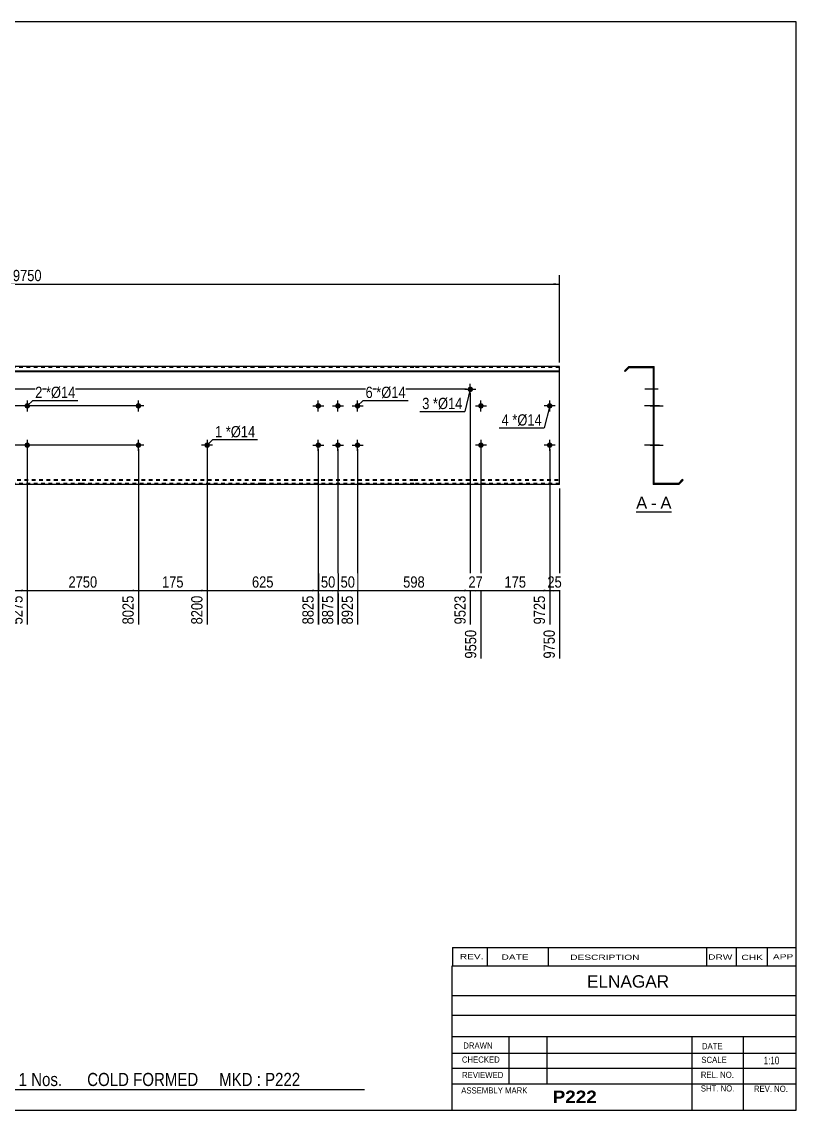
# Model space of a CAD drawing. Header units: millimetres. Extents: x -71 to 331, y -174 to 103.
# Drawn here: x 134.1 to 331.2, y -174.2 to 102.8 of the extents above; entities that cross this region are included whole.
import ezdxf

# ---------------------------------------------------------------- set-up
doc = ezdxf.new("R2010")
doc.units = ezdxf.units.MM
doc.linetypes.add('DXK_LINE_DOT1', pattern=[1.8814, 0.9407, -0.9407])
doc.styles.add('Arial', font='ARIAL.TTF', dxfattribs={"height": 0.2})
doc.styles.add('Arial Bold', font='ARIALBD.TTF', dxfattribs={"height": 0.2})
doc.styles.add('Arial Narrow', font='ARIALN.TTF', dxfattribs={"height": 0.2})

# ---------------------------------------------------------------- blocks, each defined once
blk = doc.blocks.new('Unknown-629084313-1929')
at = {"color": 5, "linetype": 'Continuous'}
for p, q in [((331.25, 102.75), (-68.75, 102.75)), ((-68.75, 102.75), (-68.75, -174.25)), ((331.25, -174.25), (331.25, 102.75)), ((-68.75, -174.25), (331.25, -174.25))]:
    blk.add_line(p, q, dxfattribs=at)
at = {"color": 174, "linetype": 'Continuous', "style": 'Arial'}
blk.add_text('Tekla structures', height=1.9102, rotation=90, dxfattribs=at).set_placement((-69.25, -173.75))
blk = doc.blocks.new('Unknown-629084313-12 - 1239')
at = {"color": 7, "linetype": 'Continuous'}
blk.add_line((290.48, -21.95), (299.5, -21.95), dxfattribs=at)
at = {"color": 0, "linetype": 'Continuous'}
blk.add_wipeout([(293.32, -21.2), (293.32, -18), (290.48, -18), (290.48, -21.2)], dxfattribs=at)
blk.add_wipeout([(295.7, -21.2), (295.7, -18), (294.28, -18), (294.28, -21.2)], dxfattribs=at)
at = {"color": 96, "linetype": 'Continuous', "style": 'Arial'}
blk.add_text('A', height=3.06, dxfattribs=at).set_placement((290.48, -21.2))
at = {"color": 0, "linetype": 'Continuous'}
blk.add_wipeout([(299.5, -21.2), (299.5, -18), (296.66, -18), (296.66, -21.2)], dxfattribs=at)
at = {"color": 96, "linetype": 'Continuous', "style": 'Arial'}
for s, p in [('A', (296.66, -21.2)), ('-', (294.28, -21.2))]:
    blk.add_text(s, height=3.06, dxfattribs=at).set_placement(p)
blk = doc.blocks.new('Bolt-629084313-1223 - 1203')
at = {"linetype": 'Continuous'}
for points in [[(208.88, 5, -1), (210.28, 5, -1)], [(213.88, 5, -1), (215.28, 5, -1)], [(218.88, 5, -1), (220.28, 5, -1)], [(208.88, -5, -1), (210.28, -5, -1)], [(213.88, -5, -1), (215.28, -5, -1)], [(218.88, -5, -1), (220.28, -5, -1)]]:
    blk.add_hatch(color=3, dxfattribs=at).paths.add_polyline_path(points)
at = {"color": 3, "linetype": 'Continuous'}
for p, q in [((209.58, 3.6), (209.58, 6.4)), ((214.58, 3.6), (214.58, 6.4)), ((219.58, 3.6), (219.58, 6.4)), ((208.18, 5), (210.98, 5)), ((213.18, 5), (215.98, 5)), ((218.18, 5), (220.98, 5)), ((208.18, -5), (210.98, -5)), ((209.58, -6.4), (209.58, -3.6)), ((213.18, -5), (215.98, -5)), ((214.58, -6.4), (214.58, -3.6)), ((218.18, -5), (220.98, -5)), ((219.58, -6.4), (219.58, -3.6))]:
    blk.add_line(p, q, dxfattribs=at)
blk = doc.blocks.new('Part-629084313-1218 - 1203')
at = {"color": 2, "linetype": 'Continuous'}
for p, q in [((0, 15), (0, -15)), ((37, 15), (0, 15)), ((0, 13.94), (37, 13.94)), ((75.69, 15), (37.1, 15)), ((37.1, 13.94), (75.69, 13.94)), ((121.49, 15), (75.79, 15)), ((75.79, 13.94), (121.49, 13.94)), ((149.39, 15), (121.59, 15)), ((121.59, 13.94), (149.39, 13.94)), ((195.18, 15), (149.49, 15)), ((149.49, 13.94), (195.18, 13.94)), ((233.88, 15), (195.28, 15)), ((195.28, 13.94), (233.88, 13.94)), ((270.98, 15), (233.98, 15)), ((233.98, 13.94), (270.98, 13.94)), ((270.98, 13.94), (270.98, 15)), ((270.98, -15), (270.98, 13.94)), ((0, 13.76), (37, 13.76)), ((37.1, 13.76), (75.69, 13.76)), ((75.79, 13.76), (121.49, 13.76)), ((121.59, 13.76), (149.39, 13.76)), ((149.49, 13.76), (195.18, 13.76)), ((195.28, 13.76), (233.88, 13.76)), ((233.98, 13.76), (270.98, 13.76)), ((37, -15), (0, -15)), ((75.69, -15), (37.1, -15)), ((121.49, -15), (75.79, -15)), ((149.39, -15), (121.59, -15)), ((195.18, -15), (149.49, -15)), ((233.88, -15), (195.28, -15)), ((270.98, -15), (233.98, -15))]:
    blk.add_line(p, q, dxfattribs=at)
at = {"color": 7, "linetype": 'DXK_LINE_DOT1'}
for p, q in [((37, 14.75), (0, 14.75)), ((75.69, 14.75), (37.1, 14.75)), ((121.49, 14.75), (75.79, 14.75)), ((149.39, 14.75), (121.59, 14.75)), ((195.18, 14.75), (149.49, 14.75)), ((233.88, 14.75), (195.28, 14.75)), ((270.98, 14.75), (233.98, 14.75)), ((0, -13.76), (37, -13.76)), ((37.1, -13.76), (75.69, -13.76)), ((75.79, -13.76), (121.49, -13.76)), ((121.59, -13.76), (149.39, -13.76)), ((149.49, -13.76), (195.18, -13.76)), ((195.28, -13.76), (233.88, -13.76)), ((233.98, -13.76), (270.98, -13.76)), ((0, -13.94), (37, -13.94)), ((37, -14.75), (0, -14.75)), ((37.1, -13.94), (75.69, -13.94)), ((75.69, -14.75), (37.1, -14.75)), ((75.79, -13.94), (121.49, -13.94)), ((121.49, -14.75), (75.79, -14.75)), ((121.59, -13.94), (149.39, -13.94)), ((149.39, -14.75), (121.59, -14.75)), ((149.49, -13.94), (195.18, -13.94)), ((195.18, -14.75), (149.49, -14.75)), ((195.28, -13.94), (233.88, -13.94)), ((233.88, -14.75), (195.28, -14.75)), ((233.98, -13.94), (270.98, -13.94)), ((270.98, -14.75), (233.98, -14.75))]:
    blk.add_line(p, q, dxfattribs=at)
blk = doc.blocks.new('Bolt-629084313-1224 - 1203')
at = {"linetype": 'Continuous'}
blk.add_hatch(color=3, dxfattribs=at).paths.add_polyline_path([(247.58, 9.21, -1), (248.98, 9.21, -1)])
at = {"color": 3, "linetype": 'Continuous'}
for p, q in [((246.88, 9.21), (249.68, 9.21)), ((248.28, 7.81), (248.28, 10.61))]:
    blk.add_line(p, q, dxfattribs=at)
blk = doc.blocks.new('Bolt-629084313-1225 - 1203')
at = {"linetype": 'Continuous'}
blk.add_hatch(color=3, dxfattribs=at).paths.add_polyline_path([(250.28, 5, -1), (251.68, 5, -1)])
at = {"color": 3, "linetype": 'Continuous'}
for p, q in [((250.98, 3.6), (250.98, 6.4)), ((249.58, 5), (252.38, 5))]:
    blk.add_line(p, q, dxfattribs=at)
blk = doc.blocks.new('Bolt-629084313-1226 - 1203')
at = {"linetype": 'Continuous'}
blk.add_hatch(color=3, dxfattribs=at).paths.add_polyline_path([(181.98, -5, -1), (180.58, -5, -1)])
at = {"color": 3, "linetype": 'Continuous'}
for p, q in [((182.68, -5), (179.88, -5)), ((181.28, -3.6), (181.28, -6.4))]:
    blk.add_line(p, q, dxfattribs=at)
blk = doc.blocks.new('Bolt-629084313-1227 - 1203')
at = {"linetype": 'Continuous'}
blk.add_hatch(color=3, dxfattribs=at).paths.add_polyline_path([(251.68, -5, -1), (250.28, -5, -1)])
at = {"color": 3, "linetype": 'Continuous'}
for p, q in [((252.38, -5), (249.58, -5)), ((250.98, -3.6), (250.98, -6.4))]:
    blk.add_line(p, q, dxfattribs=at)
blk = doc.blocks.new('Bolt-629084313-1228 - 1203')
at = {"linetype": 'Continuous'}
for points in [[(163.08, 5, -1), (164.48, 5, -1)], [(267.78, 5, -1), (269.18, 5, -1)]]:
    blk.add_hatch(color=3, dxfattribs=at).paths.add_polyline_path(points)
at = {"color": 3, "linetype": 'Continuous'}
for p, q in [((163.78, 3.6), (163.78, 6.4)), ((268.48, 3.6), (268.48, 6.4)), ((165.18, 5), (162.38, 5)), ((269.88, 5), (267.08, 5))]:
    blk.add_line(p, q, dxfattribs=at)
blk = doc.blocks.new('Bolt-629084313-1229 - 1203')
at = {"linetype": 'Continuous'}
for points in [[(163.08, -5, -1), (164.48, -5, -1)], [(267.78, -5, -1), (269.18, -5, -1)]]:
    blk.add_hatch(color=3, dxfattribs=at).paths.add_polyline_path(points)
at = {"color": 3, "linetype": 'Continuous'}
for p, q in [((165.18, -5), (162.38, -5)), ((163.78, -6.4), (163.78, -3.6)), ((269.88, -5), (267.08, -5)), ((268.48, -6.4), (268.48, -3.6))]:
    blk.add_line(p, q, dxfattribs=at)
blk = doc.blocks.new('Bolt-629084313-1233 - 1203')
at = {"linetype": 'Continuous'}
for points in [[(136.19, 5, -1), (134.79, 5, -1)], [(136.19, -5, -1), (134.79, -5, -1)]]:
    blk.add_hatch(color=3, dxfattribs=at).paths.add_polyline_path(points)
at = {"color": 3, "linetype": 'Continuous'}
for p, q in [((135.49, 6.4), (135.49, 3.6)), ((136.89, 5), (134.09, 5)), ((136.89, -5), (134.09, -5)), ((135.49, -3.6), (135.49, -6.4))]:
    blk.add_line(p, q, dxfattribs=at)
blk = doc.blocks.new('Part-629084313-1241 - 1239')
at = {"color": 2, "linetype": 'Continuous'}
for p, q in [((288.61, 15), (287.55, 13.94)), ((287.55, 13.94), (287.73, 13.76)), ((287.73, 13.76), (288.72, 14.75)), ((288.61, 15), (295.11, 15)), ((288.72, 14.75), (294.86, 14.75)), ((294.86, 14.75), (294.86, -15)), ((295.11, -14.75), (295.11, 15)), ((302.25, -13.76), (301.26, -14.75)), ((302.43, -13.94), (302.25, -13.76)), ((301.36, -15), (294.86, -15)), ((301.26, -14.75), (295.11, -14.75)), ((301.36, -15), (302.43, -13.94))]:
    blk.add_line(p, q, dxfattribs=at)
blk = doc.blocks.new('Bolt-629084313-1242 - 1239')
at = {"linetype": 'Continuous'}
for points in [[(294.86, 5.7), (294.86, 4.3), (295.11, 4.3), (295.11, 5.7)], [(294.86, 5.7), (294.86, 4.3), (295.11, 4.3), (295.11, 5.7)], [(294.86, 5.7), (294.86, 4.3), (295.11, 4.3), (295.11, 5.7)], [(294.86, -4.3), (294.86, -5.7), (295.11, -5.7), (295.11, -4.3)], [(294.86, -4.3), (294.86, -5.7), (295.11, -5.7), (295.11, -4.3)], [(294.86, -4.3), (294.86, -5.7), (295.11, -5.7), (295.11, -4.3)]]:
    blk.add_hatch(color=3, dxfattribs=at).paths.add_polyline_path(points)
at = {"color": 3, "linetype": 'Continuous'}
for p, q in [((295.11, 5.7), (294.86, 5.7)), ((295.11, 5.7), (294.86, 5.7)), ((295.11, 5.7), (294.86, 5.7)), ((296.41, 5), (292.61, 5)), ((296.41, 5), (292.61, 5)), ((296.41, 5), (292.61, 5)), ((295.11, 4.3), (294.86, 4.3)), ((295.11, 4.3), (294.86, 4.3)), ((295.11, 4.3), (294.86, 4.3)), ((296.41, -5), (292.61, -5)), ((296.41, -5), (292.61, -5)), ((296.41, -5), (292.61, -5)), ((295.11, -4.3), (294.86, -4.3)), ((295.11, -4.3), (294.86, -4.3)), ((295.11, -4.3), (294.86, -4.3)), ((295.11, -5.7), (294.86, -5.7)), ((295.11, -5.7), (294.86, -5.7)), ((295.11, -5.7), (294.86, -5.7))]:
    blk.add_line(p, q, dxfattribs=at)
blk = doc.blocks.new('Bolt-629084313-1243 - 1239')
at = {"linetype": 'Continuous'}
blk.add_hatch(color=3, dxfattribs=at).paths.add_polyline_path([(294.86, 9.91), (294.86, 8.51), (295.11, 8.51), (295.11, 9.91)])
at = {"color": 3, "linetype": 'Continuous'}
for p, q in [((296.06, 9.21), (292.76, 9.21)), ((295.11, 9.91), (294.86, 9.91)), ((295.11, 8.51), (294.86, 8.51))]:
    blk.add_line(p, q, dxfattribs=at)
blk = doc.blocks.new('Bolt-629084313-1244 - 1239')
at = {"linetype": 'Continuous'}
blk.add_hatch(color=3, dxfattribs=at).paths.add_polyline_path([(295.11, -5.7), (295.11, -4.3), (294.86, -4.3), (294.86, -5.7)])
at = {"color": 3, "linetype": 'Continuous'}
for p, q in [((295.11, -4.3), (294.86, -4.3)), ((295.91, -5), (294.86, -5)), ((295.11, -5.7), (294.86, -5.7))]:
    blk.add_line(p, q, dxfattribs=at)
blk = doc.blocks.new('Bolt-629084313-1245 - 1239')
at = {"linetype": 'Continuous'}
blk.add_hatch(color=3, dxfattribs=at).paths.add_polyline_path([(294.86, 5.7), (294.86, 4.3), (295.11, 4.3), (295.11, 5.7)])
at = {"color": 3, "linetype": 'Continuous'}
for p, q in [((295.11, 5.7), (294.86, 5.7)), ((296.06, 5), (292.76, 5)), ((295.11, 4.3), (294.86, 4.3))]:
    blk.add_line(p, q, dxfattribs=at)
blk = doc.blocks.new('Bolt-629084313-1246 - 1239')
at = {"linetype": 'Continuous'}
for points in [[(294.86, 5.7), (294.86, 4.3), (295.11, 4.3), (295.11, 5.7)], [(294.86, 5.7), (294.86, 4.3), (295.11, 4.3), (295.11, 5.7)], [(294.86, 5.7), (294.86, 4.3), (295.11, 4.3), (295.11, 5.7)], [(294.86, -4.3), (294.86, -5.7), (295.11, -5.7), (295.11, -4.3)], [(294.86, -4.3), (294.86, -5.7), (295.11, -5.7), (295.11, -4.3)], [(294.86, -4.3), (294.86, -5.7), (295.11, -5.7), (295.11, -4.3)]]:
    blk.add_hatch(color=3, dxfattribs=at).paths.add_polyline_path(points)
at = {"color": 3, "linetype": 'Continuous'}
for p, q in [((295.11, 5.7), (294.86, 5.7)), ((295.11, 5.7), (294.86, 5.7)), ((295.11, 5.7), (294.86, 5.7)), ((296.41, 5), (292.61, 5)), ((296.41, 5), (292.61, 5)), ((296.41, 5), (292.61, 5)), ((295.11, 4.3), (294.86, 4.3)), ((295.11, 4.3), (294.86, 4.3)), ((295.11, 4.3), (294.86, 4.3)), ((296.41, -5), (292.61, -5)), ((296.41, -5), (292.61, -5)), ((296.41, -5), (292.61, -5)), ((295.11, -4.3), (294.86, -4.3)), ((295.11, -4.3), (294.86, -4.3)), ((295.11, -4.3), (294.86, -4.3)), ((295.11, -5.7), (294.86, -5.7)), ((295.11, -5.7), (294.86, -5.7)), ((295.11, -5.7), (294.86, -5.7))]:
    blk.add_line(p, q, dxfattribs=at)
blk = doc.blocks.new('Bolt-629084313-1247 - 1239')
at = {"linetype": 'Continuous'}
blk.add_hatch(color=3, dxfattribs=at).paths.add_polyline_path([(294.86, 9.91), (294.86, 8.51), (295.11, 8.51), (295.11, 9.91)])
at = {"color": 3, "linetype": 'Continuous'}
for p, q in [((296.04, 9.21), (292.74, 9.21)), ((295.11, 9.91), (294.86, 9.91)), ((295.11, 8.51), (294.86, 8.51))]:
    blk.add_line(p, q, dxfattribs=at)
blk = doc.blocks.new('Bolt-629084313-1248 - 1239')
at = {"linetype": 'Continuous'}
blk.add_hatch(color=3, dxfattribs=at).paths.add_polyline_path([(294.86, 5.7), (294.86, 4.3), (295.11, 4.3), (295.11, 5.7)])
at = {"color": 3, "linetype": 'Continuous'}
for p, q in [((295.11, 5.7), (294.86, 5.7)), ((296.04, 5), (292.74, 5)), ((295.11, 4.3), (294.86, 4.3))]:
    blk.add_line(p, q, dxfattribs=at)
blk = doc.blocks.new('Bolt-629084313-1249 - 1239')
at = {"linetype": 'Continuous'}
blk.add_hatch(color=3, dxfattribs=at).paths.add_polyline_path([(295.11, -5.7), (295.11, -4.3), (294.86, -4.3), (294.86, -5.7)])
at = {"color": 3, "linetype": 'Continuous'}
for p, q in [((295.11, -4.3), (294.86, -4.3)), ((295.91, -5), (294.86, -5)), ((295.11, -5.7), (294.86, -5.7))]:
    blk.add_line(p, q, dxfattribs=at)
blk = doc.blocks.new('Bolt-629084313-1250 - 1239')
at = {"linetype": 'Continuous'}
blk.add_hatch(color=3, dxfattribs=at).paths.add_polyline_path([(295.11, -5.7), (295.11, -4.3), (294.86, -4.3), (294.86, -5.7)])
at = {"color": 3, "linetype": 'Continuous'}
for p, q in [((295.11, -4.3), (294.86, -4.3)), ((295.91, -5), (294.86, -5)), ((295.11, -5.7), (294.86, -5.7))]:
    blk.add_line(p, q, dxfattribs=at)
blk = doc.blocks.new('Bolt-629084313-1251 - 1239')
at = {"linetype": 'Continuous'}
blk.add_hatch(color=3, dxfattribs=at).paths.add_polyline_path([(294.86, 5.7), (294.86, 4.3), (295.11, 4.3), (295.11, 5.7)])
blk.add_hatch(color=3, dxfattribs=at).paths.add_polyline_path([(294.86, 5.7), (294.86, 4.3), (295.11, 4.3), (295.11, 5.7)])
at = {"color": 3, "linetype": 'Continuous'}
for p, q in [((294.86, 5.7), (295.11, 5.7)), ((294.86, 5.7), (295.11, 5.7)), ((294.06, 5), (297.36, 5)), ((294.06, 5), (297.36, 5)), ((294.86, 4.3), (295.11, 4.3)), ((294.86, 4.3), (295.11, 4.3))]:
    blk.add_line(p, q, dxfattribs=at)
blk = doc.blocks.new('Bolt-629084313-1252 - 1239')
at = {"linetype": 'Continuous'}
blk.add_hatch(color=3, dxfattribs=at).paths.add_polyline_path([(294.86, -4.3), (294.86, -5.7), (295.11, -5.7), (295.11, -4.3)])
blk.add_hatch(color=3, dxfattribs=at).paths.add_polyline_path([(294.86, -4.3), (294.86, -5.7), (295.11, -5.7), (295.11, -4.3)])
at = {"color": 3, "linetype": 'Continuous'}
for p, q in [((294.06, -5), (297.36, -5)), ((294.06, -5), (297.36, -5)), ((294.86, -4.3), (295.11, -4.3)), ((294.86, -4.3), (295.11, -4.3)), ((294.86, -5.7), (295.11, -5.7)), ((294.86, -5.7), (295.11, -5.7))]:
    blk.add_line(p, q, dxfattribs=at)
blk = doc.blocks.new('Bolt-629084313-1253 - 1239')
at = {"linetype": 'Continuous'}
blk.add_hatch(color=3, dxfattribs=at).paths.add_polyline_path([(295.11, -5.7), (295.11, -4.3), (294.86, -4.3), (294.86, -5.7)])
at = {"color": 3, "linetype": 'Continuous'}
for p, q in [((295.11, -4.3), (294.86, -4.3)), ((295.91, -5), (294.86, -5)), ((295.11, -5.7), (294.86, -5.7))]:
    blk.add_line(p, q, dxfattribs=at)
blk = doc.blocks.new('Bolt-629084313-1254 - 1239')
at = {"linetype": 'Continuous'}
blk.add_hatch(color=3, dxfattribs=at).paths.add_polyline_path([(294.86, 5.7), (294.86, 4.3), (295.11, 4.3), (295.11, 5.7)])
blk.add_hatch(color=3, dxfattribs=at).paths.add_polyline_path([(294.86, 5.7), (294.86, 4.3), (295.11, 4.3), (295.11, 5.7)])
at = {"color": 3, "linetype": 'Continuous'}
for p, q in [((294.86, 5.7), (295.11, 5.7)), ((294.86, 5.7), (295.11, 5.7)), ((294.06, 5), (297.36, 5)), ((294.06, 5), (297.36, 5)), ((294.86, 4.3), (295.11, 4.3)), ((294.86, 4.3), (295.11, 4.3))]:
    blk.add_line(p, q, dxfattribs=at)
blk = doc.blocks.new('Bolt-629084313-1255 - 1239')
at = {"linetype": 'Continuous'}
blk.add_hatch(color=3, dxfattribs=at).paths.add_polyline_path([(294.86, -4.3), (294.86, -5.7), (295.11, -5.7), (295.11, -4.3)])
blk.add_hatch(color=3, dxfattribs=at).paths.add_polyline_path([(294.86, -4.3), (294.86, -5.7), (295.11, -5.7), (295.11, -4.3)])
at = {"color": 3, "linetype": 'Continuous'}
for p, q in [((294.06, -5), (297.36, -5)), ((294.06, -5), (297.36, -5)), ((294.86, -4.3), (295.11, -4.3)), ((294.86, -4.3), (295.11, -4.3)), ((294.86, -5.7), (295.11, -5.7)), ((294.86, -5.7), (295.11, -5.7))]:
    blk.add_line(p, q, dxfattribs=at)
blk = doc.blocks.new('Bolt-629084313-1256 - 1239')
at = {"linetype": 'Continuous'}
for points in [[(295.11, 4.3), (295.11, 5.7), (294.86, 5.7), (294.86, 4.3)], [(295.11, -5.7), (295.11, -4.3), (294.86, -4.3), (294.86, -5.7)]]:
    blk.add_hatch(color=3, dxfattribs=at).paths.add_polyline_path(points)
at = {"color": 3, "linetype": 'Continuous'}
for p, q in [((295.11, 5.7), (294.86, 5.7)), ((295.11, 5), (292.86, 5)), ((295.11, 4.3), (294.86, 4.3)), ((295.11, -5), (292.86, -5)), ((295.11, -4.3), (294.86, -4.3)), ((295.11, -5.7), (294.86, -5.7))]:
    blk.add_line(p, q, dxfattribs=at)
blk = doc.blocks.new('StraightDimension-629084313-1279 - 1203')
at = {"linetype": 'Continuous'}
blk.add_hatch(color=7, dxfattribs=at).paths.add_polyline_path([(179.78, -41.75), (181.28, -42), (179.78, -42.25)])
at = {"color": 7, "linetype": 'Continuous'}
for p, q in [((163.78, -6), (163.78, -50.61)), ((181.28, -6), (181.28, -50.61)), ((163.78, -42), (181.28, -42))]:
    blk.add_line(p, q, dxfattribs=at)
at = {"color": 0}
blk.add_wipeout([(175.88, -41.85), (175.88, -37.65), (169.19, -37.65), (169.19, -41.85)], dxfattribs=at)
at = {"color": 3, "style": 'Arial Narrow'}
blk.add_text('175', height=2.863, dxfattribs=at).set_placement((169.79, -41.25))
at = {"color": 0, "linetype": 'Continuous'}
blk.add_wipeout([(180.68, -42.7), (176.48, -42.7), (176.48, -51.21), (180.68, -51.21)], dxfattribs=at)
at = {"color": 3, "linetype": 'Continuous', "style": 'Arial Narrow'}
blk.add_text('8200', height=2.863, rotation=90.0002, dxfattribs=at).set_placement((180.08, -50.61))
blk = doc.blocks.new('StraightDimension-629084313-1357 - 1203')
at = {"linetype": 'Continuous'}
for points in [[(-12.25, 13.5), (-12, 15), (-11.75, 13.5)], [(-11.75, 10.71), (-12, 9.21), (-12.25, 10.71)]]:
    blk.add_hatch(color=7, dxfattribs=at).paths.add_polyline_path(points)
at = {"color": 7, "linetype": 'Continuous'}
for p, q in [((-1, 15), (-14.25, 15)), ((-12, 9.21), (-12, 15)), ((247.28, 9.21), (-14.25, 9.21))]:
    blk.add_line(p, q, dxfattribs=at)
at = {"color": 0}
blk.add_wipeout([(-12.15, 14.53), (-16.35, 14.53), (-16.35, 9.68), (-12.15, 9.68)], dxfattribs=at)
at = {"color": 3, "style": 'Arial Narrow'}
blk.add_text('58', height=2.863, rotation=90.0002, dxfattribs=at).set_placement((-12.75, 10.28))
blk = doc.blocks.new('StraightDimension-629084313-1280 - 1203')
at = {"linetype": 'Continuous'}
blk.add_hatch(color=7, dxfattribs=at).paths.add_polyline_path([(162.28, -41.75), (163.78, -42), (162.28, -42.25)])
at = {"color": 7, "linetype": 'Continuous'}
for p, q in [((135.49, -6), (135.49, -50.61)), ((163.78, -6), (163.78, -50.61)), ((135.49, -42), (163.78, -42))]:
    blk.add_line(p, q, dxfattribs=at)
at = {"color": 0}
blk.add_wipeout([(153.89, -41.85), (153.89, -37.65), (145.38, -37.65), (145.38, -41.85)], dxfattribs=at)
at = {"color": 0, "linetype": 'Continuous'}
blk.add_wipeout([(163.18, -42.7), (158.98, -42.7), (158.98, -51.21), (163.18, -51.21)], dxfattribs=at)
at = {"color": 3, "style": 'Arial Narrow'}
blk.add_text('2750', height=2.863, dxfattribs=at).set_placement((145.98, -41.25))
at = {"color": 3, "linetype": 'Continuous', "style": 'Arial Narrow'}
blk.add_text('8025', height=2.863, rotation=90.0002, dxfattribs=at).set_placement((162.58, -50.61))
blk = doc.blocks.new('StraightDimension-629084313-1275 - 1203')
at = {"linetype": 'Continuous'}
blk.add_hatch(color=7, dxfattribs=at).paths.add_polyline_path([(246.78, -41.75), (248.28, -42), (246.78, -42.25)])
at = {"color": 7, "linetype": 'Continuous'}
for p, q in [((248.28, 8.21), (248.28, -50.61)), ((219.58, -6), (219.58, -50.61)), ((219.58, -42), (248.28, -42))]:
    blk.add_line(p, q, dxfattribs=at)
at = {"color": 0}
blk.add_wipeout([(237.27, -41.85), (237.27, -37.65), (230.59, -37.65), (230.59, -41.85)], dxfattribs=at)
at = {"color": 0, "linetype": 'Continuous'}
blk.add_wipeout([(247.68, -42.7), (243.48, -42.7), (243.48, -51.21), (247.68, -51.21)], dxfattribs=at)
at = {"color": 3, "style": 'Arial Narrow'}
blk.add_text('598', height=2.863, dxfattribs=at).set_placement((231.19, -41.25))
at = {"color": 3, "linetype": 'Continuous', "style": 'Arial Narrow'}
blk.add_text('9523', height=2.863, rotation=90.0002, dxfattribs=at).set_placement((247.08, -50.61))
blk = doc.blocks.new('StraightDimension-629084313-1358 - 1203')
at = {"linetype": 'Continuous'}
for points in [[(-12.25, 7.71), (-12, 9.21), (-11.75, 7.71)], [(-11.75, 6.5), (-12, 5), (-12.25, 6.5)]]:
    blk.add_hatch(color=7, dxfattribs=at).paths.add_polyline_path(points)
at = {"color": 7, "linetype": 'Continuous'}
for p, q in [((247.28, 9.21), (-14.25, 9.21)), ((-12, 5), (-12, 9.21)), ((162.78, 5), (-14.25, 5))]:
    blk.add_line(p, q, dxfattribs=at)
at = {"color": 0}
blk.add_wipeout([(-12.15, 9.53), (-16.35, 9.53), (-16.35, 4.68), (-12.15, 4.68)], dxfattribs=at)
at = {"color": 3, "style": 'Arial Narrow'}
blk.add_text('42', height=2.863, rotation=90.0002, dxfattribs=at).set_placement((-12.75, 5.28))
blk = doc.blocks.new('StraightDimension-629084313-1272 - 1203')
at = {"linetype": 'Continuous'}
blk.add_hatch(color=7, dxfattribs=at).paths.add_polyline_path([(269.48, -41.75), (270.98, -42), (269.48, -42.25)])
at = {"color": 7, "linetype": 'Continuous'}
for p, q in [((268.48, -6), (268.48, -50.61)), ((270.98, -16), (270.98, -59.31)), ((268.48, -42), (270.98, -42))]:
    blk.add_line(p, q, dxfattribs=at)
at = {"color": 0}
blk.add_wipeout([(272.15, -41.85), (272.15, -37.65), (267.3, -37.65), (267.3, -41.85)], dxfattribs=at)
at = {"color": 0, "linetype": 'Continuous'}
blk.add_wipeout([(270.38, -51.4), (266.18, -51.4), (266.18, -59.91), (270.38, -59.91)], dxfattribs=at)
at = {"color": 3, "style": 'Arial Narrow'}
blk.add_text('25', height=2.863, dxfattribs=at).set_placement((267.9, -41.25))
at = {"color": 3, "linetype": 'Continuous', "style": 'Arial Narrow'}
blk.add_text('9750', height=2.863, rotation=90.0002, dxfattribs=at).set_placement((269.78, -59.31))
blk = doc.blocks.new('StraightDimension-629084313-1273 - 1203')
at = {"linetype": 'Continuous'}
blk.add_hatch(color=7, dxfattribs=at).paths.add_polyline_path([(266.98, -41.75), (268.48, -42), (266.98, -42.25)])
at = {"color": 7, "linetype": 'Continuous'}
for p, q in [((250.98, -6), (250.98, -59.31)), ((268.48, -6), (268.48, -50.61)), ((250.98, -42), (268.48, -42))]:
    blk.add_line(p, q, dxfattribs=at)
at = {"color": 0}
blk.add_wipeout([(263.07, -41.85), (263.07, -37.65), (256.38, -37.65), (256.38, -41.85)], dxfattribs=at)
at = {"color": 3, "style": 'Arial Narrow'}
blk.add_text('175', height=2.863, dxfattribs=at).set_placement((256.98, -41.25))
at = {"color": 0, "linetype": 'Continuous'}
blk.add_wipeout([(267.88, -42.7), (263.68, -42.7), (263.68, -51.21), (267.88, -51.21)], dxfattribs=at)
at = {"color": 3, "linetype": 'Continuous', "style": 'Arial Narrow'}
blk.add_text('9725', height=2.863, rotation=90.0002, dxfattribs=at).set_placement((267.28, -50.61))
blk = doc.blocks.new('StraightDimension-629084313-1281 - 1203')
at = {"linetype": 'Continuous'}
blk.add_hatch(color=7, dxfattribs=at).paths.add_polyline_path([(133.99, -41.75), (135.49, -42), (133.99, -42.25)])
at = {"color": 7, "linetype": 'Continuous'}
for p, q in [((107.19, -6), (107.19, -50.61)), ((135.49, -6), (135.49, -50.61)), ((107.19, -42), (135.49, -42))]:
    blk.add_line(p, q, dxfattribs=at)
at = {"color": 0}
blk.add_wipeout([(125.6, -41.85), (125.6, -37.65), (117.08, -37.65), (117.08, -41.85)], dxfattribs=at)
at = {"color": 0, "linetype": 'Continuous'}
blk.add_wipeout([(134.89, -42.7), (130.69, -42.7), (130.69, -51.21), (134.89, -51.21)], dxfattribs=at)
at = {"color": 3, "style": 'Arial Narrow'}
blk.add_text('3550', height=2.863, dxfattribs=at).set_placement((117.68, -41.25))
at = {"color": 3, "linetype": 'Continuous', "style": 'Arial Narrow'}
blk.add_text('5275', height=2.863, rotation=90.0002, dxfattribs=at).set_placement((134.29, -50.61))
blk = doc.blocks.new('StraightDimension-629084313-1274 - 1203')
at = {"linetype": 'Continuous'}
blk.add_hatch(color=7, dxfattribs=at).paths.add_polyline_path([(249.48, -41.75), (250.98, -42), (249.48, -42.25)])
at = {"color": 7, "linetype": 'Continuous'}
for p, q in [((248.28, 8.21), (248.28, -50.61)), ((250.98, -6), (250.98, -59.31)), ((248.28, -42), (250.98, -42))]:
    blk.add_line(p, q, dxfattribs=at)
at = {"color": 0}
blk.add_wipeout([(252.05, -41.85), (252.05, -37.65), (247.2, -37.65), (247.2, -41.85)], dxfattribs=at)
at = {"color": 0, "linetype": 'Continuous'}
blk.add_wipeout([(250.38, -51.4), (246.18, -51.4), (246.18, -59.91), (250.38, -59.91)], dxfattribs=at)
at = {"color": 3, "style": 'Arial Narrow'}
blk.add_text('27', height=2.863, dxfattribs=at).set_placement((247.8, -41.25))
at = {"color": 3, "linetype": 'Continuous', "style": 'Arial Narrow'}
blk.add_text('9550', height=2.863, rotation=90.0002, dxfattribs=at).set_placement((249.78, -59.31))
blk = doc.blocks.new('StraightDimension-629084313-1276 - 1203')
at = {"linetype": 'Continuous'}
blk.add_hatch(color=7, dxfattribs=at).paths.add_polyline_path([(218.08, -41.75), (219.58, -42), (218.08, -42.25)])
at = {"color": 7, "linetype": 'Continuous'}
for p, q in [((214.58, -6), (214.58, -50.61)), ((219.58, -6), (219.58, -50.61)), ((214.58, -42), (219.58, -42))]:
    blk.add_line(p, q, dxfattribs=at)
at = {"color": 0}
blk.add_wipeout([(219.51, -41.85), (219.51, -37.65), (214.65, -37.65), (214.65, -41.85)], dxfattribs=at)
at = {"color": 3, "style": 'Arial Narrow'}
blk.add_text('50', height=2.863, dxfattribs=at).set_placement((215.25, -41.25))
at = {"color": 0, "linetype": 'Continuous'}
blk.add_wipeout([(218.98, -42.7), (214.78, -42.7), (214.78, -51.21), (218.98, -51.21)], dxfattribs=at)
at = {"color": 3, "linetype": 'Continuous', "style": 'Arial Narrow'}
blk.add_text('8925', height=2.863, rotation=90.0002, dxfattribs=at).set_placement((218.38, -50.61))
blk = doc.blocks.new('StraightDimension-629084313-1277 - 1203')
at = {"linetype": 'Continuous'}
blk.add_hatch(color=7, dxfattribs=at).paths.add_polyline_path([(213.08, -41.75), (214.58, -42), (213.08, -42.25)])
at = {"color": 7, "linetype": 'Continuous'}
for p, q in [((209.58, -6), (209.58, -50.61)), ((214.58, -6), (214.58, -50.61)), ((209.58, -42), (214.58, -42))]:
    blk.add_line(p, q, dxfattribs=at)
at = {"color": 0}
blk.add_wipeout([(214.51, -41.85), (214.51, -37.65), (209.65, -37.65), (209.65, -41.85)], dxfattribs=at)
at = {"color": 3, "style": 'Arial Narrow'}
blk.add_text('50', height=2.863, dxfattribs=at).set_placement((210.25, -41.25))
at = {"color": 0, "linetype": 'Continuous'}
blk.add_wipeout([(213.98, -42.7), (209.78, -42.7), (209.78, -51.21), (213.98, -51.21)], dxfattribs=at)
at = {"color": 3, "linetype": 'Continuous', "style": 'Arial Narrow'}
blk.add_text('8875', height=2.863, rotation=90.0002, dxfattribs=at).set_placement((213.38, -50.61))
blk = doc.blocks.new('StraightDimension-629084313-1278 - 1203')
at = {"linetype": 'Continuous'}
blk.add_hatch(color=7, dxfattribs=at).paths.add_polyline_path([(208.08, -41.75), (209.58, -42), (208.08, -42.25)])
at = {"color": 7, "linetype": 'Continuous'}
for p, q in [((181.28, -6), (181.28, -50.61)), ((209.58, -6), (209.58, -50.61)), ((181.28, -42), (209.58, -42))]:
    blk.add_line(p, q, dxfattribs=at)
at = {"color": 0}
blk.add_wipeout([(198.78, -41.85), (198.78, -37.65), (192.09, -37.65), (192.09, -41.85)], dxfattribs=at)
at = {"color": 0, "linetype": 'Continuous'}
blk.add_wipeout([(208.98, -42.7), (204.78, -42.7), (204.78, -51.21), (208.98, -51.21)], dxfattribs=at)
at = {"color": 3, "style": 'Arial Narrow'}
blk.add_text('625', height=2.863, dxfattribs=at).set_placement((192.69, -41.25))
at = {"color": 3, "linetype": 'Continuous', "style": 'Arial Narrow'}
blk.add_text('8825', height=2.863, rotation=90.0002, dxfattribs=at).set_placement((208.38, -50.61))
blk = doc.blocks.new('StraightDimension-629084313-1359 - 1203')
at = {"linetype": 'Continuous'}
for points in [[(-12.25, 3.5), (-12, 5), (-11.75, 3.5)], [(-11.75, -3.5), (-12, -5), (-12.25, -3.5)]]:
    blk.add_hatch(color=7, dxfattribs=at).paths.add_polyline_path(points)
at = {"color": 7, "linetype": 'Continuous'}
for p, q in [((162.78, 5), (-14.25, 5)), ((-12, -5), (-12, 5)), ((162.78, -5), (-14.25, -5))]:
    blk.add_line(p, q, dxfattribs=at)
at = {"color": 0}
blk.add_wipeout([(-12.15, 3.34), (-16.35, 3.34), (-16.35, -3.34), (-12.15, -3.34)], dxfattribs=at)
at = {"color": 3, "style": 'Arial Narrow'}
blk.add_text('100', height=2.863, rotation=90.0002, dxfattribs=at).set_placement((-12.75, -2.74))
blk = doc.blocks.new('StraightDimension-629084313-1360 - 1203')
at = {"linetype": 'Continuous'}
for points in [[(-12.25, -6.5), (-12, -5), (-11.75, -6.5)], [(-11.75, -13.5), (-12, -15), (-12.25, -13.5)]]:
    blk.add_hatch(color=7, dxfattribs=at).paths.add_polyline_path(points)
at = {"color": 7, "linetype": 'Continuous'}
for p, q in [((162.78, -5), (-14.25, -5)), ((-12, -15), (-12, -5)), ((-1, -15), (-14.25, -15))]:
    blk.add_line(p, q, dxfattribs=at)
at = {"color": 0}
blk.add_wipeout([(-12.15, -6.66), (-16.35, -6.66), (-16.35, -13.34), (-12.15, -13.34)], dxfattribs=at)
at = {"color": 3, "style": 'Arial Narrow'}
blk.add_text('100', height=2.863, rotation=90.0002, dxfattribs=at).set_placement((-12.75, -12.74))
blk = doc.blocks.new('StraightDimension-629084313-1389 - 1203')
at = {"linetype": 'Continuous'}
for points in [[(1.5, 35.75), (0, 36), (1.5, 36.25)], [(269.48, 36.25), (270.98, 36), (269.48, 35.75)]]:
    blk.add_hatch(color=7, dxfattribs=at).paths.add_polyline_path(points)
at = {"color": 7, "linetype": 'Continuous'}
for p, q in [((0, 16), (0, 38.25)), ((270.98, 16), (270.98, 38.25)), ((0, 36), (270.98, 36))]:
    blk.add_line(p, q, dxfattribs=at)
at = {"color": 0}
blk.add_wipeout([(139.74, 36.15), (139.74, 40.35), (131.23, 40.35), (131.23, 36.15)], dxfattribs=at)
at = {"color": 3, "style": 'Arial Narrow'}
blk.add_text('9750', height=2.863, dxfattribs=at).set_placement((131.83, 36.75))
blk = doc.blocks.new('CBS_CALLOFF-629084313-2001')
at = {"color": 7, "linetype": 'Continuous'}
blk.add_line((105.13, -168.98), (221.36, -169), dxfattribs=at)
at = {"color": 3, "linetype": 'Continuous', "style": 'Arial Narrow'}
blk.add_text('QTY= 1 Nos.      COLD FORMED     MKD : P222', height=3.3405, dxfattribs=at).set_placement((122.13, -168.09))
blk = doc.blocks.new('CBS_NAME_BLOG-629084313-2002')
at = {"color": 7, "linetype": 'Continuous'}
for p, q in [((243.66, -137.5), (331.18, -137.5)), ((243.66, -174.21), (243.66, -137.5)), ((243.66, -145.04), (331.18, -145.04)), ((243.73, -150.09), (331.25, -150.09)), ((243.66, -155.46), (331.18, -155.46)), ((258.18, -167.57), (258.18, -155.47)), ((267.87, -167.54), (267.87, -155.47)), ((304.78, -174.21), (304.78, -155.48)), ((317.83, -174.21), (317.83, -155.47)), ((243.67, -159.76), (331.25, -159.74)), ((243.66, -163.51), (331.18, -163.51)), ((243.66, -167.55), (331.18, -167.55)), ((243.66, -174.25), (331.25, -174.25))]:
    blk.add_line(p, q, dxfattribs=at)
at = {"color": 3, "linetype": 'Continuous', "style": 'Arial'}
blk.add_text('ELNAGAR', height=3.133, dxfattribs=at).set_placement((277.98, -143.03))
at = {"color": 3, "linetype": 'Continuous'}
for s, height, style, width, p in [('DRAWN', 1.566, 'Arial', 0.9, (246.49, -158.57)), ('DATE', 1.566, 'Arial', 0.9, (307.25, -158.73)), ('CHECKED', 1.566, 'Arial', 0.9, (246.14, -162.14)), ('SCALE', 1.566, 'Arial', 0.9, (307.1, -162.21)), ('1:10', 1.957, 'Arial Narrow', 0.9, (322.99, -162.57)), ('REVIEWED', 1.566, 'Arial', 0.9, (246.18, -166.06)), ('REL. NO.', 1.566, 'Arial', 0.9, (306.96, -166.01)), ('ASSEMBLY MARK', 1.5663, 'Arial', 0.9, (245.96, -169.99)), ('SHT. NO.', 1.566, 'Arial', 0.9, (306.96, -169.48)), ('REV. NO.', 1.566, 'Arial', 0.9, (320.48, -169.57)), ('P222', 3.131, 'Arial Bold', 1.1, (269.24, -172.39))]:
    blk.add_text(s, height=height, dxfattribs=dict(at, style=style, width=width)).set_placement(p)
blk = doc.blocks.new('CBS_REVISION-629084313-2003')
at = {"color": 7, "linetype": 'Continuous'}
for p, q in [((243.74, -132.87), (331.24, -132.87)), ((243.74, -132.87), (243.74, -137.5)), ((252.54, -132.87), (252.54, -137.5)), ((268.13, -132.87), (268.13, -137.44)), ((308.39, -132.87), (308.39, -137.5)), ((315.93, -132.87), (315.93, -137.5)), ((323.88, -132.87), (323.88, -137.5)), ((243.74, -137.5), (331.24, -137.5))]:
    blk.add_line(p, q, dxfattribs=at)
at = {"color": 7, "style": 'Arial Narrow', "width": 1.7}
for s, height, p in [('REV.', 1.326, (245.6, -135.82)), ('DATE', 1.326, (256.23, -135.94)), ('DESCRIPTION', 1.3257, (273.71, -135.99)), ('DRW', 1.326, (308.82, -135.93)), ('CHK', 1.326, (317.31, -136.02)), ('APP', 1.326, (325.31, -135.87))]:
    blk.add_text(s, height=height, dxfattribs=at).set_placement(p)
blk = doc.blocks.new('MarkSet-629084313-1417 - 1203')
at = {"color": 0}
blk.add_wipeout([(258.07, -0.01), (258.07, 2.99), (256.24, 2.99), (256.24, -0.01)], dxfattribs=at)
blk.add_wipeout([(258.07, -0.01), (258.07, 2.99), (256.24, 2.99), (256.24, -0.01)], dxfattribs=at)
blk.add_wipeout([(260.25, -0.01), (260.25, 2.99), (258.97, 2.99), (258.97, -0.01)], dxfattribs=at)
blk.add_wipeout([(260.25, -0.01), (260.25, 2.99), (258.97, 2.99), (258.97, -0.01)], dxfattribs=at)
at = {"color": 3, "style": 'Arial Narrow'}
blk.add_text('4', height=2.86, dxfattribs=at).set_placement((256.24, -0.01))
at = {"color": 0}
blk.add_wipeout([(266.46, -0.01), (266.46, 2.99), (260.25, 2.99), (260.25, -0.01)], dxfattribs=at)
blk.add_wipeout([(266.46, -0.01), (266.46, 2.99), (260.25, 2.99), (260.25, -0.01)], dxfattribs=at)
at = {"color": 7, "linetype": 'Continuous'}
for p in [(268.48, 5), (255.64, -0.61)]:
    blk.add_line(p, (267.06, -0.61), dxfattribs=at)
at = {"color": 3, "style": 'Arial Narrow'}
for s, height, p in [('*', 2.86, (258.97, -0.01)), ('Ø14', 2.863, (260.25, -0.01))]:
    blk.add_text(s, height=height, dxfattribs=at).set_placement(p)
blk = doc.blocks.new('MarkSet-629084313-1411 - 1203')
at = {"color": 0}
blk.add_wipeout([(237.87, 4.19), (237.87, 7.19), (236.04, 7.19), (236.04, 4.19)], dxfattribs=at)
blk.add_wipeout([(237.87, 4.19), (237.87, 7.19), (236.04, 7.19), (236.04, 4.19)], dxfattribs=at)
blk.add_wipeout([(240.05, 4.19), (240.05, 7.19), (238.77, 7.19), (238.77, 4.19)], dxfattribs=at)
blk.add_wipeout([(240.05, 4.19), (240.05, 7.19), (238.77, 7.19), (238.77, 4.19)], dxfattribs=at)
at = {"color": 3, "style": 'Arial Narrow'}
blk.add_text('3', height=2.86, dxfattribs=at).set_placement((236.04, 4.19))
at = {"color": 0}
blk.add_wipeout([(246.26, 4.19), (246.26, 7.19), (240.05, 7.19), (240.05, 4.19)], dxfattribs=at)
blk.add_wipeout([(246.26, 4.19), (246.26, 7.19), (240.05, 7.19), (240.05, 4.19)], dxfattribs=at)
at = {"color": 7, "linetype": 'Continuous'}
for p in [(248.28, 9.21), (235.44, 3.59)]:
    blk.add_line(p, (246.86, 3.59), dxfattribs=at)
at = {"color": 3, "style": 'Arial Narrow'}
for s, height, p in [('*', 2.86, (238.77, 4.19)), ('Ø14', 2.863, (240.05, 4.19))]:
    blk.add_text(s, height=height, dxfattribs=at).set_placement(p)
blk = doc.blocks.new('Mark-629084313-1429 - 1203')
at = {"color": 0}
blk.add_wipeout([(139.33, 7.01), (139.33, 10.01), (137.5, 10.01), (137.5, 7.01)], dxfattribs=at)
blk.add_wipeout([(139.33, 7.01), (139.33, 10.01), (137.5, 10.01), (137.5, 7.01)], dxfattribs=at)
at = {"color": 7, "linetype": 'Continuous'}
blk.add_line((135.49, 5), (136.9, 6.41), dxfattribs=at)
at = {"color": 0}
blk.add_wipeout([(141.51, 7.01), (141.51, 10.01), (140.23, 10.01), (140.23, 7.01)], dxfattribs=at)
blk.add_wipeout([(141.51, 7.01), (141.51, 10.01), (140.23, 10.01), (140.23, 7.01)], dxfattribs=at)
at = {"color": 3, "style": 'Arial Narrow'}
blk.add_text('2', height=2.86, dxfattribs=at).set_placement((137.5, 7.01))
at = {"color": 0}
blk.add_wipeout([(147.72, 7.01), (147.72, 10.01), (141.51, 10.01), (141.51, 7.01)], dxfattribs=at)
blk.add_wipeout([(147.72, 7.01), (147.72, 10.01), (141.51, 10.01), (141.51, 7.01)], dxfattribs=at)
at = {"color": 7, "linetype": 'Continuous'}
blk.add_line((136.9, 6.41), (148.32, 6.41), dxfattribs=at)
at = {"color": 3, "style": 'Arial Narrow'}
for s, height, p in [('*', 2.86, (140.23, 7.01)), ('Ø14', 2.863, (141.51, 7.01))]:
    blk.add_text(s, height=height, dxfattribs=at).set_placement(p)
blk = doc.blocks.new('Mark-629084313-1427 - 1203')
at = {"color": 0}
blk.add_wipeout([(185.13, -2.99), (185.13, 0.01), (183.3, 0.01), (183.3, -2.99)], dxfattribs=at)
blk.add_wipeout([(185.13, -2.99), (185.13, 0.01), (183.3, 0.01), (183.3, -2.99)], dxfattribs=at)
at = {"color": 7, "linetype": 'Continuous'}
blk.add_line((181.28, -5), (182.7, -3.59), dxfattribs=at)
at = {"color": 0}
blk.add_wipeout([(187.3, -2.99), (187.3, 0.01), (186.03, 0.01), (186.03, -2.99)], dxfattribs=at)
blk.add_wipeout([(187.3, -2.99), (187.3, 0.01), (186.03, 0.01), (186.03, -2.99)], dxfattribs=at)
at = {"color": 3, "style": 'Arial Narrow'}
blk.add_text('1', height=2.86, dxfattribs=at).set_placement((183.3, -2.99))
at = {"color": 0}
blk.add_wipeout([(193.52, -2.99), (193.52, 0.01), (187.3, 0.01), (187.3, -2.99)], dxfattribs=at)
blk.add_wipeout([(193.52, -2.99), (193.52, 0.01), (187.3, 0.01), (187.3, -2.99)], dxfattribs=at)
at = {"color": 7, "linetype": 'Continuous'}
blk.add_line((182.7, -3.59), (194.12, -3.59), dxfattribs=at)
at = {"color": 3, "style": 'Arial Narrow'}
for s, height, p in [('*', 2.86, (186.03, -2.99)), ('Ø14', 2.863, (187.3, -2.99))]:
    blk.add_text(s, height=height, dxfattribs=at).set_placement(p)
blk = doc.blocks.new('Mark-629084313-1426 - 1203')
at = {"color": 0}
blk.add_wipeout([(223.42, 7.01), (223.42, 10.01), (221.6, 10.01), (221.6, 7.01)], dxfattribs=at)
blk.add_wipeout([(223.42, 7.01), (223.42, 10.01), (221.6, 10.01), (221.6, 7.01)], dxfattribs=at)
at = {"color": 7, "linetype": 'Continuous'}
blk.add_line((219.58, 5), (221, 6.41), dxfattribs=at)
at = {"color": 0}
blk.add_wipeout([(225.6, 7.01), (225.6, 10.01), (224.32, 10.01), (224.32, 7.01)], dxfattribs=at)
blk.add_wipeout([(225.6, 7.01), (225.6, 10.01), (224.32, 10.01), (224.32, 7.01)], dxfattribs=at)
at = {"color": 3, "style": 'Arial Narrow'}
blk.add_text('6', height=2.86, dxfattribs=at).set_placement((221.6, 7.01))
at = {"color": 0}
blk.add_wipeout([(231.82, 7.01), (231.82, 10.01), (225.6, 10.01), (225.6, 7.01)], dxfattribs=at)
blk.add_wipeout([(231.82, 7.01), (231.82, 10.01), (225.6, 10.01), (225.6, 7.01)], dxfattribs=at)
at = {"color": 7, "linetype": 'Continuous'}
blk.add_line((221, 6.41), (232.42, 6.41), dxfattribs=at)
at = {"color": 3, "style": 'Arial Narrow'}
for s, height, p in [('*', 2.86, (224.32, 7.01)), ('Ø14', 2.863, (225.6, 7.01))]:
    blk.add_text(s, height=height, dxfattribs=at).set_placement(p)

msp = doc.modelspace()

# ---------------------------------------------------------------- block references
for name in ['Unknown-629084313-1929', 'Part-629084313-1218 - 1203', 'Part-629084313-1241 - 1239', 'Bolt-629084313-1224 - 1203', 'Bolt-629084313-1247 - 1239', 'Bolt-629084313-1243 - 1239', 'Bolt-629084313-1233 - 1203', 'Bolt-629084313-1228 - 1203', 'Bolt-629084313-1223 - 1203', 'Bolt-629084313-1225 - 1203', 'Bolt-629084313-1242 - 1239', 'Bolt-629084313-1246 - 1239', 'Bolt-629084313-1248 - 1239', 'Bolt-629084313-1245 - 1239', 'Bolt-629084313-1256 - 1239', 'Bolt-629084313-1251 - 1239', 'Bolt-629084313-1254 - 1239', 'Bolt-629084313-1229 - 1203', 'Bolt-629084313-1226 - 1203', 'Bolt-629084313-1227 - 1203', 'Bolt-629084313-1252 - 1239', 'Bolt-629084313-1255 - 1239', 'Bolt-629084313-1244 - 1239', 'Bolt-629084313-1249 - 1239', 'Bolt-629084313-1250 - 1239', 'Bolt-629084313-1253 - 1239', 'CBS_REVISION-629084313-2003', 'CBS_NAME_BLOG-629084313-2002', 'CBS_CALLOFF-629084313-2001']:
    msp.add_blockref(name, (0, 0))

# ---------------------------------------------------------------- next in the draw order: block references
for name in ['StraightDimension-629084313-1357 - 1203', 'MarkSet-629084313-1417 - 1203', 'StraightDimension-629084313-1279 - 1203', 'StraightDimension-629084313-1272 - 1203', 'Unknown-629084313-12 - 1239']:
    msp.add_blockref(name, (0, 0))

# ---------------------------------------------------------------- next in the draw order: block references
for name in ['StraightDimension-629084313-1389 - 1203', 'StraightDimension-629084313-1275 - 1203', 'StraightDimension-629084313-1280 - 1203', 'StraightDimension-629084313-1273 - 1203']:
    msp.add_blockref(name, (0, 0))

# ---------------------------------------------------------------- next in the draw order: block references
for name in ['StraightDimension-629084313-1358 - 1203', 'StraightDimension-629084313-1281 - 1203', 'StraightDimension-629084313-1276 - 1203']:
    msp.add_blockref(name, (0, 0))

# ---------------------------------------------------------------- next in the draw order: block references
for name in ['Mark-629084313-1426 - 1203', 'StraightDimension-629084313-1274 - 1203', 'StraightDimension-629084313-1359 - 1203', 'StraightDimension-629084313-1277 - 1203']:
    msp.add_blockref(name, (0, 0))

# ---------------------------------------------------------------- next in the draw order: block references
for name in ['Mark-629084313-1429 - 1203', 'MarkSet-629084313-1411 - 1203', 'StraightDimension-629084313-1360 - 1203', 'StraightDimension-629084313-1278 - 1203']:
    msp.add_blockref(name, (0, 0))

# ---------------------------------------------------------------- next in the draw order: block references
msp.add_blockref('Mark-629084313-1427 - 1203', (0, 0))

doc.saveas('drawing.dxf')
